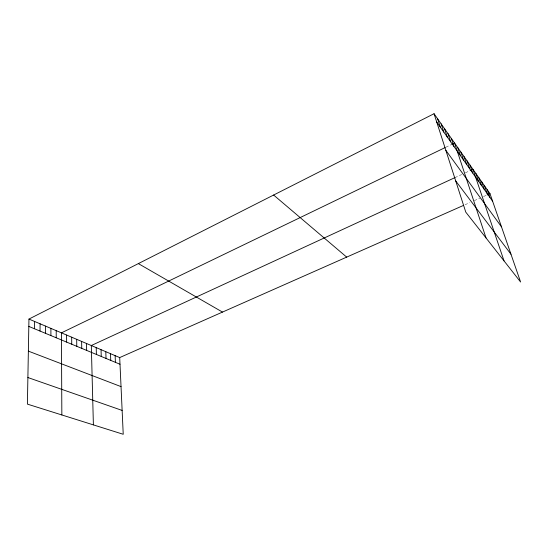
<?xml version="1.0" encoding="UTF-8"?>
<svg xmlns="http://www.w3.org/2000/svg" width="548" height="548" viewBox="0 0 548 548"><rect width="100%" height="100%" fill="white"/><g stroke="black" fill="none" stroke-linecap="round" stroke-linejoin="round"><path stroke-width="0.41" stroke-dasharray="2.74 2.06" d="M445.867 147.227L450.935 144.782M454.991 177.6L461.69 174.504M465.423 172.784L469.937 170.695M465.06 204.719L469.691 202.671M474.328 200.616L479.781 198.198M483.507 196.554L486.391 195.273"/><path stroke-width="0.82" d="M50.896 335.575L50.909 328.382M45.498 333.328L45.539 326.101M40.018 331.061L40.093 323.793M34.462 328.752L34.565 321.443M28.955 319.066L27.4 404.116L123.232 434.283L119.697 357.577L28.955 319.066L434.043 113.717L490.001 193.677L520.6 282.008L465.773 212.124L434.043 113.717M445.147 147.576L61.431 332.848L61.849 414.959M451.662 144.432L454.552 143.035L486.028 237.948M454.991 177.6L91.311 345.528L93.393 424.892M470.691 170.353L472.945 169.311L504.03 260.889M119.697 357.577L463.526 205.397M487.11 194.958L490.001 193.677M27.886 377.531L122.129 410.425M28.373 351.131L121.033 386.621M28.825 326.416L120.005 364.249M138.363 263.609L222.488 312.079M273.623 195.04L346.685 257.108M455.71 180.929L510.983 254.245M445.853 150.344L501.475 226.81M436.729 122.06L492.625 201.253M487.275 189.793L489.905 197.403M484.507 185.834L487.145 193.492M481.692 181.813L484.336 189.512M478.829 177.716L481.473 185.457M475.911 173.552L478.562 181.333M470.013 165.119L472.671 172.99M467.033 160.859L469.698 168.77M463.992 156.523L466.663 164.469M460.902 152.104L463.574 160.098M457.758 147.611L460.436 155.646M451.292 138.37L453.977 146.494M447.969 133.623L450.655 141.788M444.586 128.787L447.271 137M441.14 123.862L443.825 132.116M437.626 118.834L440.311 127.136M115.128 355.638L115.409 362.338M110.491 353.666L110.758 360.406M105.791 351.672L106.038 358.454M101.031 349.651L101.257 356.467M96.201 347.603L96.407 354.453M86.502 343.486L86.659 350.412M81.618 341.418L81.755 348.377M76.679 339.315L76.788 346.315M71.665 337.191L71.754 344.226M66.582 335.034L66.644 342.11M56.211 330.629L56.218 337.78"/></g></svg>
